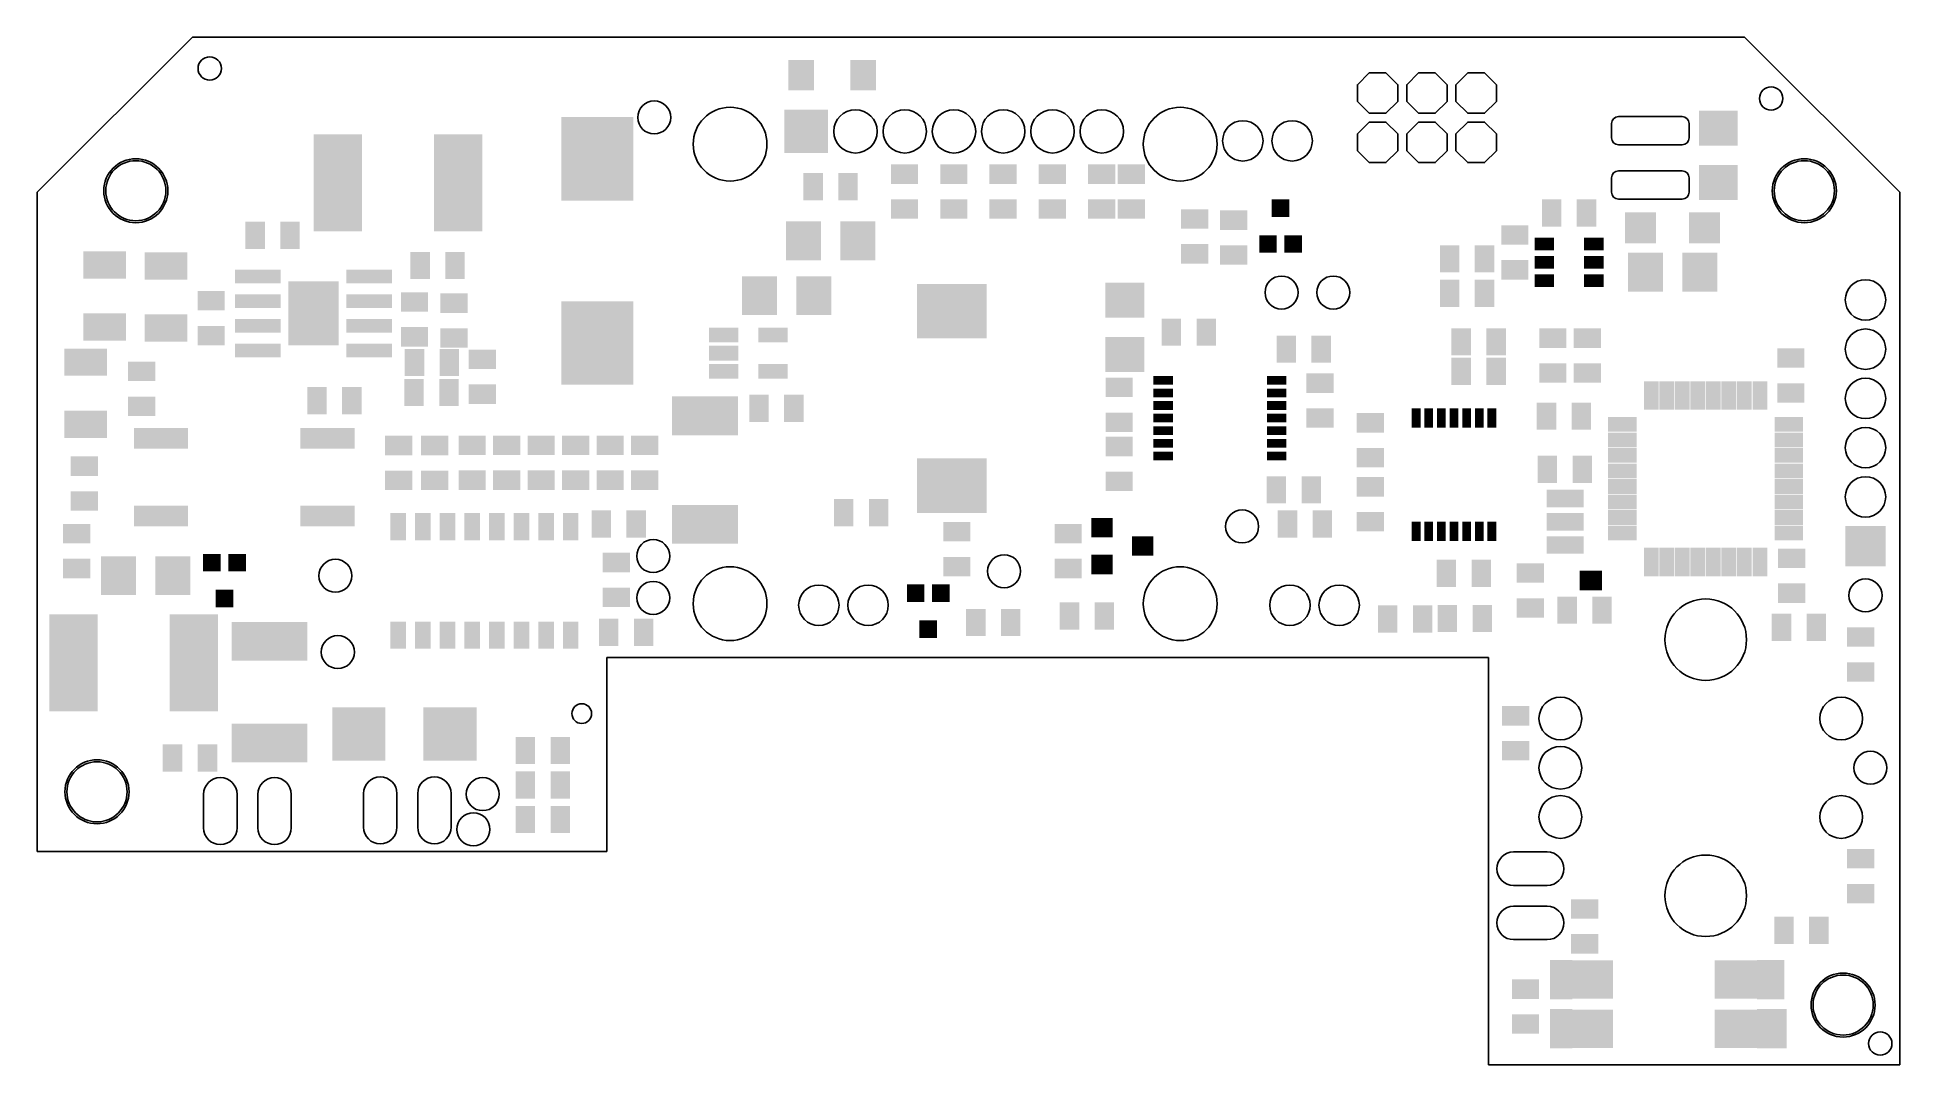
# Model space of a CAD drawing. Extents: x 0 to 96, y -11 to 42.
import ezdxf

# ---------------------------------------------------------------- set-up
doc = ezdxf.new("R2010")
doc.units = 0
doc.layers.add('20', color=53, linetype='CONTINUOUS')
doc.layers.add('29', color=253, linetype='CONTINUOUS')

# ---------------------------------------------------------------- blocks, each defined once
blk = doc.blocks.new('RECT')
blk.add_solid([(-0.5, -0.5), (0.5, -0.5), (-0.5, 0.5), (0.5, 0.5)])
blk = doc.blocks.new('PIE')
blk.add_circle((0, 0), 0.5)
blk = doc.blocks.new('LONGP100')
blk.add_lwpolyline([(-0.5, -0.5), (0.5, -0.5, 1), (0.5, 0.5), (-0.5, 0.5, 1)], format="xyb", close=True)
blk = doc.blocks.new('OCTAGONP')
blk.add_lwpolyline([(-0.5, -0.2071), (-0.5, 0.2071), (-0.2071, 0.5), (0.2071, 0.5), (0.5, 0.2071), (0.5, -0.2071), (0.2071, -0.5), (-0.2071, -0.5)], close=True)
blk = doc.blocks.new('SQUAREP')
blk.add_solid([(-0.5, -0.5), (0.5, -0.5), (-0.5, 0.5), (0.5, 0.5)])
blk = doc.blocks.new('ROUNDP')
blk.add_circle((0, 0), 0.5)
blk = doc.blocks.new('RECT640512X232512R50')
blk.add_lwpolyline([(2.0016, -0.3633), (2.0016, 0.3633, 0.4142), (1.6383, 0.7266), (-1.6383, 0.7266, 0.4142), (-2.0016, 0.3633), (-2.0016, -0.3633, 0.4142), (-1.6383, -0.7266), (1.6383, -0.7266, 0.4142)], format="xyb", close=True)

msp = doc.modelspace()

# ---------------------------------------------------------------- linework, layer by layer
at = {"layer": '20'}
for p, q in [((7.9972, 41.9972), (0, 34)), ((88.0028, 41.9972), (7.9972, 41.9972)), ((96, 34), (88.0028, 41.9972)), ((0, 34), (0, 0)), ((96, -11), (96, 34)), ((29.35, 0), (29.35, 10)), ((29.35, 10), (74.81, 10)), ((74.81, 10), (74.81, -11)), ((0, 0), (29.35, 0)), ((74.81, -11), (96, -11))]:
    msp.add_line(p, q, dxfattribs=at)
for centre in [(5.08, 34.08), (91.08, 34.08), (3.08, 3.08), (93.08, -7.92)]:
    msp.add_circle(centre, 1.55, dxfattribs=at)
at = {"layer": '29'}
for centre, radius in [((5.08, 34.08), 1.6516), ((91.08, 34.08), 1.6516), ((28.067, 7.112), 0.508), ((3.08, 3.08), 1.6516), ((93.08, -7.92), 1.6516)]:
    msp.add_circle(centre, radius, dxfattribs=at)

# ---------------------------------------------------------------- block references
for name, p, xscale, yscale in [('PIE', (8.89, 40.386), 1.2032, 1.2032), ('RECT', (39.3726, 40.038), 1.3178, 1.5644), ('RECT', (42.5734, 40.038), 1.3178, 1.5644), ('OCTAGONP', (69.088, 39.116), 2.0828, 2.0828), ('OCTAGONP', (71.628, 39.116), 2.0828, 2.0828), ('OCTAGONP', (74.168, 39.116), 2.0828, 2.0828), ('PIE', (89.3699, 38.8366), 1.2032, 1.2032), ('ROUNDP', (35.712, 36.482), 3.8032, 3.8032), ('ROUNDP', (58.912, 36.482), 3.8032, 3.8032), ('ROUNDP', (62.1411, 36.6522), 2.0828, 2.0828), ('ROUNDP', (64.6811, 36.6522), 2.0828, 2.0828), ('OCTAGONP', (69.088, 36.576), 2.0828, 2.0828), ('OCTAGONP', (71.628, 36.576), 2.0828, 2.0828), ('OCTAGONP', (74.168, 36.576), 2.0828, 2.0828), ('RECT', (39.994, 34.29), 1.0032, 1.4032), ('RECT', (41.794, 34.29), 1.0032, 1.4032), ('RECT', (64.0842, 33.183), 0.9032, 0.9032), ('RECT', (78.0559, 32.9311), 1.0032, 1.4032), ('RECT', (79.8559, 32.9311), 1.0032, 1.4032), ('RECT', (82.6389, 32.1691), 1.6002, 1.6002), ('RECT', (85.9409, 32.1691), 1.6002, 1.6002), ('RECT', (11.2311, 31.7759), 1.0032, 1.4032), ('RECT', (13.0311, 31.7759), 1.0032, 1.4032), ('RECT', (63.4342, 31.333), 0.9032, 0.9032), ('RECT', (64.7342, 31.333), 0.9032, 0.9032), ('RECT', (19.7375, 30.226), 1.0032, 1.4032), ('RECT', (21.5375, 30.226), 1.0032, 1.4032), ('RECT', (72.7981, 30.5689), 1.0032, 1.4032), ('RECT', (74.5981, 30.5689), 1.0032, 1.4032), ('RECT', (82.8899, 29.8831), 1.8032, 2.0032), ('RECT', (85.6899, 29.8831), 1.8032, 2.0032), ('RECT', (37.2207, 28.6639), 1.8032, 2.0032), ('RECT', (40.0207, 28.6639), 1.8032, 2.0032), ('RECT', (35.3822, 26.6446), 1.524, 0.762), ('RECT', (37.9222, 26.6446), 1.524, 0.762), ('RECT', (73.395, 26.289), 1.0032, 1.4032), ('RECT', (75.195, 26.289), 1.0032, 1.4032), ('RECT', (19.4454, 25.2222), 1.0032, 1.4032), ('RECT', (21.2454, 25.2222), 1.0032, 1.4032), ('RECT', (35.3822, 25.7048), 1.524, 0.762), ('RECT', (35.3822, 24.765), 1.524, 0.762), ('RECT', (37.9222, 24.765), 1.524, 0.762), ('RECT', (73.395, 24.765), 1.0032, 1.4032), ('RECT', (75.195, 24.765), 1.0032, 1.4032), ('RECT', (19.4213, 23.6748), 1.0032, 1.4032), ('RECT', (21.2213, 23.6748), 1.0032, 1.4032), ('RECT', (83.1917, 23.5204), 0.762, 1.4732), ('RECT', (83.9917, 23.5204), 0.762, 1.4732), ('RECT', (84.7917, 23.5204), 0.762, 1.4732), ('RECT', (85.5917, 23.5204), 0.762, 1.4732), ('RECT', (86.3917, 23.5204), 0.762, 1.4732), ('RECT', (87.1917, 23.5204), 0.762, 1.4732), ('RECT', (87.9917, 23.5204), 0.762, 1.4732), ('RECT', (88.7917, 23.5204), 0.762, 1.4732), ('RECT', (81.6991, 22.0278), 1.4732, 0.762), ('RECT', (90.2843, 22.0278), 1.4732, 0.762), ('RECT', (81.6991, 21.2278), 1.4732, 0.762), ('RECT', (90.2843, 21.2278), 1.4732, 0.762), ('RECT', (77.84, 19.7104), 1.0032, 1.4032), ('RECT', (79.64, 19.7104), 1.0032, 1.4032), ('RECT', (81.6991, 20.4278), 1.4732, 0.762), ('RECT', (90.2843, 20.4278), 1.4732, 0.762), ('RECT', (63.87, 18.6563), 1.0032, 1.4032), ('RECT', (65.67, 18.6563), 1.0032, 1.4032), ('RECT', (81.6991, 19.6278), 1.4732, 0.762), ('RECT', (81.6991, 18.8278), 1.4732, 0.762), ('RECT', (90.2843, 19.6278), 1.4732, 0.762), ('RECT', (90.2843, 18.8278), 1.4732, 0.762), ('RECT', (81.6991, 18.0278), 1.4732, 0.762), ('RECT', (90.2843, 18.0278), 1.4732, 0.762), ('RECT', (29.072, 16.891), 1.0032, 1.4032), ('RECT', (30.872, 16.891), 1.0032, 1.4032), ('RECT', (64.4415, 16.891), 1.0032, 1.4032), ('RECT', (66.2415, 16.891), 1.0032, 1.4032), ('RECT', (81.6991, 17.2278), 1.4732, 0.762), ('RECT', (90.2843, 17.2278), 1.4732, 0.762), ('RECT', (81.6991, 16.4278), 1.4732, 0.762), ('RECT', (90.2843, 16.4278), 1.4732, 0.762), ('RECT', (83.1917, 14.9352), 0.762, 1.4732), ('RECT', (83.9917, 14.9352), 0.762, 1.4732), ('RECT', (84.7917, 14.9352), 0.762, 1.4732), ('RECT', (85.5917, 14.9352), 0.762, 1.4732), ('RECT', (86.3917, 14.9352), 0.762, 1.4732), ('RECT', (87.1917, 14.9352), 0.762, 1.4732), ('RECT', (87.9917, 14.9352), 0.762, 1.4732), ('RECT', (88.7917, 14.9352), 0.762, 1.4732), ('RECT', (4.188, 14.224), 1.8032, 2.0032), ('RECT', (6.988, 14.224), 1.8032, 2.0032), ('ROUNDP', (35.712, 12.782), 3.8032, 3.8032), ('ROUNDP', (58.912, 12.782), 3.8032, 3.8032), ('RECT', (80.0735, 13.97), 1.143, 1.016), ('ROUNDP', (40.2844, 12.7), 2.0828, 2.0828), ('ROUNDP', (42.8244, 12.7), 2.0828, 2.0828), ('ROUNDP', (64.5668, 12.7), 2.0828, 2.0828), ('ROUNDP', (67.1068, 12.7), 2.0828, 2.0828), ('RECT', (1.8657, 9.7282), 2.4892, 5.0032), ('RECT', (8.0657, 9.7282), 2.4892, 5.0032), ('RECT', (29.453, 11.303), 1.0032, 1.4032), ('RECT', (31.253, 11.303), 1.0032, 1.4032), ('RECT', (89.905, 11.557), 1.0032, 1.4032), ('RECT', (91.705, 11.557), 1.0032, 1.4032), ('RECT', (16.5735, 6.0579), 2.7432, 2.7432), ('RECT', (25.1604, 5.207), 1.0032, 1.4032), ('RECT', (26.9604, 5.207), 1.0032, 1.4032), ('RECT', (6.974, 4.826), 1.0032, 1.4032), ('RECT', (8.774, 4.826), 1.0032, 1.4032), ('RECT', (25.1604, 3.429), 1.0032, 1.4032), ('RECT', (26.9604, 3.429), 1.0032, 1.4032), ('RECT', (78.5495, -6.604), 1.143, 2.032), ('RECT', (89.3445, -6.604), 1.397, 2.032), ('RECT', (78.5495, -9.144), 1.143, 2.032), ('RECT', (89.408, -9.144), 1.524, 2.032), ('PIE', (94.996, -9.906), 1.2032, 1.2032)]:
    msp.add_blockref(name, p, dxfattribs=dict(at, xscale=xscale, yscale=yscale))
for name, p, xscale, yscale, rotation in [('ROUNDP', (31.8016, 37.862), 1.7032, 1.7032, 90), ('RECT', (28.8671, 35.7253), 3.7032, 4.3032, 180), ('SQUAREP', (39.632, 37.142), 2.2352, 2.2352, 90), ('ROUNDP', (42.172, 37.142), 2.2352, 2.2352, 90), ('ROUNDP', (44.712, 37.142), 2.2352, 2.2352, 90), ('ROUNDP', (47.252, 37.142), 2.2352, 2.2352, 90), ('ROUNDP', (49.792, 37.142), 2.2352, 2.2352, 90), ('ROUNDP', (52.332, 37.142), 2.2352, 2.2352, 90), ('ROUNDP', (54.872, 37.142), 2.2352, 2.2352, 90), ('RECT', (86.6521, 37.3029), 1.8032, 2.0032, 270), ('RECT', (15.4928, 34.4805), 2.4892, 5.0032, 180), ('RECT', (21.6928, 34.4805), 2.4892, 5.0032, 180), ('RECT', (44.704, 34.936), 1.0032, 1.4032, 90), ('RECT', (47.244, 34.936), 1.0032, 1.4032, 90), ('RECT', (49.784, 34.936), 1.0032, 1.4032, 90), ('RECT', (52.324, 34.936), 1.0032, 1.4032, 90), ('RECT', (54.864, 34.936), 1.0032, 1.4032, 90), ('RECT', (56.388, 34.936), 1.0032, 1.4032, 90), ('RECT', (86.6521, 34.5029), 1.8032, 2.0032, 270), ('RECT', (44.704, 33.136), 1.0032, 1.4032, 90), ('RECT', (47.244, 33.136), 1.0032, 1.4032, 90), ('RECT', (49.784, 33.136), 1.0032, 1.4032, 90), ('RECT', (52.324, 33.136), 1.0032, 1.4032, 90), ('RECT', (54.864, 33.136), 1.0032, 1.4032, 90), ('RECT', (56.388, 33.136), 1.0032, 1.4032, 90), ('RECT', (59.6519, 32.6246), 1.0032, 1.4032, 90), ('RECT', (61.6712, 32.5611), 1.0032, 1.4032, 90), ('RECT', (39.494, 31.496), 1.8032, 2.0032, 180), ('RECT', (42.294, 31.496), 1.8032, 2.0032, 180), ('RECT', (76.1619, 31.7991), 1.0032, 1.4032, 90), ('RECT', (3.4798, 30.2512), 1.4032, 2.2032, 270), ('RECT', (6.6421, 30.2004), 1.4032, 2.2032, 270), ('RECT', (59.6519, 30.8246), 1.0032, 1.4032, 90), ('RECT', (61.6712, 30.7611), 1.0032, 1.4032, 90), ('RECT', (77.6809, 31.3411), 0.6532, 1.0032, 270), ('RECT', (80.2309, 31.3411), 0.6532, 1.0032, 270), ('RECT', (11.3617, 29.6545), 0.7032, 2.3532, 270), ('RECT', (17.1117, 29.6545), 0.7032, 2.3532, 270), ('RECT', (76.1619, 29.9991), 1.0032, 1.4032, 90), ('RECT', (77.6809, 30.3911), 0.6532, 1.0032, 270), ('RECT', (77.6809, 29.4411), 0.6532, 1.0032, 270), ('RECT', (80.2309, 30.3911), 0.6532, 1.0032, 270), ('RECT', (80.2309, 29.4411), 0.6532, 1.0032, 270), ('RECT', (8.9667, 28.4099), 1.0032, 1.4032, 90), ('RECT', (14.2367, 27.7495), 3.3032, 2.6032, 90), ('RECT', (19.4437, 28.3447), 1.0032, 1.4032, 270), ('RECT', (47.1424, 27.868), 2.8032, 3.6032, 270), ('RECT', (56.0578, 28.4383), 1.8032, 2.0032, 90), ('ROUNDP', (64.135, 28.829), 1.7032, 1.7032, 90), ('ROUNDP', (66.802, 28.829), 1.7032, 1.7032, 90), ('RECT', (72.7981, 28.7909), 1.0032, 1.4032, 180), ('RECT', (74.5981, 28.7909), 1.0032, 1.4032, 180), ('ROUNDP', (94.234, 28.448), 2.0828, 2.0828, 90), ('RECT', (11.3617, 28.3845), 0.7032, 2.3532, 270), ('RECT', (17.1117, 28.3845), 0.7032, 2.3532, 270), ('RECT', (21.4757, 28.2812), 1.0032, 1.4032, 270), ('RECT', (28.8671, 26.2253), 3.7032, 4.3032, 180), ('RECT', (3.4798, 27.0512), 1.4032, 2.2032, 270), ('RECT', (6.6421, 27.0004), 1.4032, 2.2032, 270), ('RECT', (8.9667, 26.6099), 1.0032, 1.4032, 90), ('RECT', (11.3617, 27.1145), 0.7032, 2.3532, 270), ('RECT', (17.1117, 27.1145), 0.7032, 2.3532, 270), ('RECT', (19.4437, 26.5447), 1.0032, 1.4032, 270), ('RECT', (21.4757, 26.4812), 1.0032, 1.4032, 270), ('RECT', (58.4598, 26.7843), 1.0032, 1.4032, 180), ('RECT', (60.2598, 26.7843), 1.0032, 1.4032, 180), ('RECT', (78.1177, 26.4778), 1.0032, 1.4032, 90), ('RECT', (79.8957, 26.4778), 1.0032, 1.4032, 90), ('ROUNDP', (94.234, 25.908), 2.0828, 2.0828, 90), ('RECT', (2.4892, 25.2347), 1.4032, 2.2032, 270), ('RECT', (11.3617, 25.8445), 0.7032, 2.3532, 270), ('RECT', (17.1117, 25.8445), 0.7032, 2.3532, 270), ('RECT', (56.0578, 25.6383), 1.8032, 2.0032, 90), ('RECT', (64.378, 25.908), 1.0032, 1.4032, 180), ('RECT', (66.178, 25.908), 1.0032, 1.4032, 180), ('RECT', (90.3859, 25.4491), 1.0032, 1.4032, 270), ('RECT', (5.3848, 24.7633), 1.0032, 1.4032, 270), ('RECT', (22.9362, 25.3856), 1.0032, 1.4032, 270), ('RECT', (78.1177, 24.6778), 1.0032, 1.4032, 90), ('RECT', (79.8957, 24.6778), 1.0032, 1.4032, 90), ('RECT', (22.9362, 23.5856), 1.0032, 1.4032, 270), ('RECT', (55.7657, 23.9378), 1.0032, 1.4032, 270), ('RECT', (66.1162, 24.1537), 1.0032, 1.4032, 270), ('RECT', (90.3859, 23.6491), 1.0032, 1.4032, 270), ('ROUNDP', (94.234, 23.368), 2.0828, 2.0828, 90), ('RECT', (5.3848, 22.9633), 1.0032, 1.4032, 270), ('RECT', (14.4162, 23.2537), 1.0032, 1.4032, 180), ('RECT', (16.2162, 23.2537), 1.0032, 1.4032, 180), ('RECT', (34.417, 22.4723), 2.0032, 3.4032, 270), ('RECT', (37.2, 22.86), 1.0032, 1.4032, 180), ('RECT', (39, 22.86), 1.0032, 1.4032, 180), ('RECT', (77.7892, 22.4536), 1.0032, 1.4032, 180), ('RECT', (79.5892, 22.4536), 1.0032, 1.4032, 180), ('RECT', (2.4892, 22.0347), 1.4032, 2.2032, 270), ('RECT', (55.7657, 22.1378), 1.0032, 1.4032, 270), ('RECT', (66.1162, 22.3537), 1.0032, 1.4032, 270), ('RECT', (68.707, 22.109), 1.0032, 1.4032, 270), ('RECT', (6.3754, 21.3106), 2.794, 1.0668, 180), ('RECT', (14.9606, 21.3106), 2.794, 1.0668, 180), ('RECT', (18.6309, 20.9406), 1.0032, 1.4032, 90), ('RECT', (20.4851, 20.9406), 1.0032, 1.4032, 90), ('RECT', (22.4155, 20.9533), 1.0032, 1.4032, 90), ('RECT', (24.1935, 20.9533), 1.0032, 1.4032, 90), ('RECT', (25.9715, 20.9533), 1.0032, 1.4032, 90), ('RECT', (27.7495, 20.9533), 1.0032, 1.4032, 90), ('RECT', (29.5275, 20.9533), 1.0032, 1.4032, 90), ('RECT', (31.3055, 20.9533), 1.0032, 1.4032, 90), ('RECT', (55.7657, 20.8898), 1.0032, 1.4032, 90), ('ROUNDP', (94.234, 20.828), 2.0828, 2.0828, 90), ('RECT', (2.4257, 19.8738), 1.0032, 1.4032, 270), ('RECT', (47.1424, 18.868), 2.8032, 3.6032, 270), ('RECT', (68.707, 20.309), 1.0032, 1.4032, 270), ('RECT', (18.6309, 19.1406), 1.0032, 1.4032, 90), ('RECT', (20.4851, 19.1406), 1.0032, 1.4032, 90), ('RECT', (22.4155, 19.1533), 1.0032, 1.4032, 90), ('RECT', (24.1935, 19.1533), 1.0032, 1.4032, 90), ('RECT', (25.9715, 19.1533), 1.0032, 1.4032, 90), ('RECT', (27.7495, 19.1533), 1.0032, 1.4032, 90), ('RECT', (29.5275, 19.1533), 1.0032, 1.4032, 90), ('RECT', (31.3055, 19.1533), 1.0032, 1.4032, 90), ('RECT', (55.7657, 19.0898), 1.0032, 1.4032, 90), ('RECT', (68.707, 18.807), 1.0032, 1.4032, 90), ('ROUNDP', (94.234, 18.288), 2.0828, 2.0828, 90), ('RECT', (2.4257, 18.0738), 1.0032, 1.4032, 270), ('RECT', (78.7527, 18.2053), 0.9032, 1.9032, 90), ('RECT', (6.3754, 17.2974), 2.794, 1.0668, 180), ('RECT', (14.9606, 17.2974), 2.794, 1.0668, 180), ('RECT', (18.6055, 16.7573), 0.8032, 1.4032, 180), ('RECT', (19.8755, 16.7573), 0.8032, 1.4032, 180), ('RECT', (21.1455, 16.7573), 0.8032, 1.4032, 180), ('RECT', (22.4155, 16.7573), 0.8032, 1.4032, 180), ('RECT', (23.6855, 16.7573), 0.8032, 1.4032, 180), ('RECT', (24.9555, 16.7573), 0.8032, 1.4032, 180), ('RECT', (26.2255, 16.7573), 0.8032, 1.4032, 180), ('RECT', (27.4955, 16.7573), 0.8032, 1.4032, 180), ('RECT', (34.417, 16.8723), 2.0032, 3.4032, 270), ('RECT', (41.5688, 17.4752), 1.0032, 1.4032, 180), ('RECT', (43.3688, 17.4752), 1.0032, 1.4032, 180), ('ROUNDP', (62.103, 16.764), 1.7032, 1.7032, 90), ('RECT', (68.707, 17.007), 1.0032, 1.4032, 90), ('RECT', (78.7527, 17.0053), 0.9032, 1.9032, 90), ('RECT', (2.032, 16.394), 1.0032, 1.4032, 90), ('RECT', (47.3964, 16.4956), 1.0032, 1.4032, 90), ('RECT', (53.1379, 16.3931), 1.0032, 1.4032, 90), ('RECT', (54.8809, 16.7019), 1.0032, 1.1032, 270), ('SQUAREP', (94.234, 15.748), 2.0828, 2.0828, 90), ('RECT', (29.845, 14.9081), 1.0032, 1.4032, 90), ('ROUNDP', (31.75, 15.24), 1.7032, 1.7032, 90), ('RECT', (56.9809, 15.7519), 1.0032, 1.1032, 270), ('RECT', (78.7527, 15.8053), 0.9032, 1.9032, 90), ('RECT', (90.424, 15.124), 1.0032, 1.4032, 90), ('RECT', (2.032, 14.594), 1.0032, 1.4032, 90), ('RECT', (9.002, 14.895), 0.9032, 0.9032, 180), ('RECT', (10.302, 14.895), 0.9032, 0.9032, 180), ('ROUNDP', (15.367, 14.224), 1.7032, 1.7032, 90), ('RECT', (47.3964, 14.6956), 1.0032, 1.4032, 90), ('ROUNDP', (49.8348, 14.4526), 1.7032, 1.7032, 90), ('RECT', (53.1379, 14.5931), 1.0032, 1.4032, 90), ('RECT', (54.8809, 14.8019), 1.0032, 1.1032, 270), ('RECT', (72.633, 14.351), 1.0032, 1.4032, 180), ('RECT', (74.433, 14.351), 1.0032, 1.4032, 180), ('RECT', (76.962, 14.362), 1.0032, 1.4032, 90), ('RECT', (9.652, 13.045), 0.9032, 0.9032, 180), ('RECT', (29.845, 13.1081), 1.0032, 1.4032, 90), ('ROUNDP', (31.75, 13.081), 1.7032, 1.7032, 90), ('RECT', (45.2732, 13.3202), 0.9032, 0.9032, 180), ('RECT', (46.5732, 13.3202), 0.9032, 0.9032, 180), ('RECT', (90.424, 13.324), 1.0032, 1.4032, 90), ('ROUNDP', (94.234, 13.208), 1.7032, 1.7032, 90), ('RECT', (48.376, 11.811), 1.0032, 1.4032, 180), ('RECT', (50.176, 11.811), 1.0032, 1.4032, 180), ('RECT', (53.2029, 12.1479), 1.0032, 1.4032, 180), ('RECT', (55.0029, 12.1479), 1.0032, 1.4032, 180), ('RECT', (69.6104, 11.9888), 1.0032, 1.4032, 180), ('RECT', (71.4104, 11.9888), 1.0032, 1.4032, 180), ('RECT', (72.6838, 12.0142), 1.0032, 1.4032, 180), ('RECT', (74.4838, 12.0142), 1.0032, 1.4032, 180), ('RECT', (76.962, 12.562), 1.0032, 1.4032, 90), ('RECT', (78.856, 12.446), 1.0032, 1.4032, 180), ('RECT', (80.656, 12.446), 1.0032, 1.4032, 180), ('ROUNDP', (86, 10.924), 4.2032, 4.2032, 180), ('RECT', (11.9761, 10.8423), 2.0032, 3.9032, 270), ('RECT', (18.6055, 11.1573), 0.8032, 1.4032, 180), ('RECT', (19.8755, 11.1573), 0.8032, 1.4032, 180), ('RECT', (21.1455, 11.1573), 0.8032, 1.4032, 180), ('RECT', (22.4155, 11.1573), 0.8032, 1.4032, 180), ('RECT', (23.6855, 11.1573), 0.8032, 1.4032, 180), ('RECT', (24.9555, 11.1573), 0.8032, 1.4032, 180), ('RECT', (26.2255, 11.1573), 0.8032, 1.4032, 180), ('RECT', (27.4955, 11.1573), 0.8032, 1.4032, 180), ('RECT', (45.9232, 11.4702), 0.9032, 0.9032, 180), ('RECT', (93.98, 11.06), 1.0032, 1.4032, 90), ('ROUNDP', (15.494, 10.287), 1.7032, 1.7032, 90), ('RECT', (93.98, 9.26), 1.0032, 1.4032, 90), ('ROUNDP', (78.507, 6.86), 2.2032, 2.2032, 180), ('ROUNDP', (92.985, 6.86), 2.2032, 2.2032, 180), ('RECT', (21.2725, 6.0579), 2.7432, 2.7432, 180), ('RECT', (76.2, 6.996), 1.0032, 1.4032, 90), ('RECT', (11.9761, 5.5923), 2.0032, 3.9032, 270), ('RECT', (76.2, 5.196), 1.0032, 1.4032, 90), ('ROUNDP', (78.507, 4.32), 2.2032, 2.2032, 180), ('ROUNDP', (94.488, 4.318), 1.7032, 1.7032, 90), ('LONGP100', (17.6784, 2.1209), 1.7272, 1.7272, 90), ('LONGP100', (20.4724, 2.1209), 1.7272, 1.7272, 90), ('LONGP100', (9.4361, 2.0828), 1.7272, 1.7272, 90), ('LONGP100', (12.2301, 2.0828), 1.7272, 1.7272, 90), ('ROUNDP', (22.9616, 2.9591), 1.7032, 1.7032, 90), ('ROUNDP', (78.507, 1.78), 2.2032, 2.2032, 180), ('ROUNDP', (92.985, 1.78), 2.2032, 2.2032, 180), ('ROUNDP', (22.479, 1.143), 1.7032, 1.7032, 90), ('RECT', (25.1604, 1.651), 1.0032, 1.4032, 180), ('RECT', (26.9604, 1.651), 1.0032, 1.4032, 180), ('RECT', (93.98, -0.37), 1.0032, 1.4032, 90), ('LONGP100', (76.962, -0.889), 1.7272, 1.7272, 180), ('ROUNDP', (86, -2.284), 4.2032, 4.2032, 180), ('RECT', (93.98, -2.17), 1.0032, 1.4032, 90), ('LONGP100', (76.962, -3.683), 1.7272, 1.7272, 180), ('RECT', (79.756, -2.9608), 1.0032, 1.4032, 270), ('RECT', (90.032, -4.064), 1.0032, 1.4032, 180), ('RECT', (91.832, -4.064), 1.0032, 1.4032, 180), ('RECT', (79.756, -4.7608), 1.0032, 1.4032, 270), ('RECT', (80.119, -6.604), 1.9832, 2.2032, 270), ('RECT', (87.569, -6.604), 1.9832, 2.2032, 90), ('RECT', (76.708, -7.101), 1.0032, 1.4032, 270), ('RECT', (76.708, -8.901), 1.0032, 1.4032, 270), ('RECT', (80.119, -9.144), 1.9832, 2.2032, 270), ('RECT', (87.569, -9.144), 1.9832, 2.2032, 90)]:
    msp.add_blockref(name, p, dxfattribs=dict(at, xscale=xscale, yscale=yscale, rotation=rotation))
at = {"layer": '29', "rotation": 180}
for p in [(83.1469, 37.1759), (83.1469, 34.3759)]:
    msp.add_blockref('RECT640512X232512R50', p, dxfattribs=at)
at = {"layer": '29', "xscale": 0.45}
for p, rotation in [((58.035, 24.302), 270), ((63.885, 24.302), 90), ((58.035, 23.652), 270), ((58.035, 23.002), 270), ((63.885, 23.652), 90), ((63.885, 23.002), 90), ((58.035, 22.352), 270), ((63.885, 22.352), 90), ((71.075, 22.356), 180), ((71.725, 22.356), 180), ((72.375, 22.356), 180), ((73.025, 22.356), 180), ((73.675, 22.356), 180), ((74.325, 22.356), 180), ((74.975, 22.356), 180), ((58.035, 21.702), 270), ((58.035, 21.052), 270), ((63.885, 21.702), 90), ((63.885, 21.052), 90), ((58.035, 20.402), 270), ((63.885, 20.402), 90)]:
    msp.add_blockref('RECT', p, dxfattribs=dict(at, rotation=rotation))
for p in [(71.075, 16.506), (71.725, 16.506), (72.375, 16.506), (73.025, 16.506), (73.675, 16.506), (74.325, 16.506), (74.975, 16.506)]:
    msp.add_blockref('RECT', p, dxfattribs=at)

doc.saveas('drawing.dxf')
